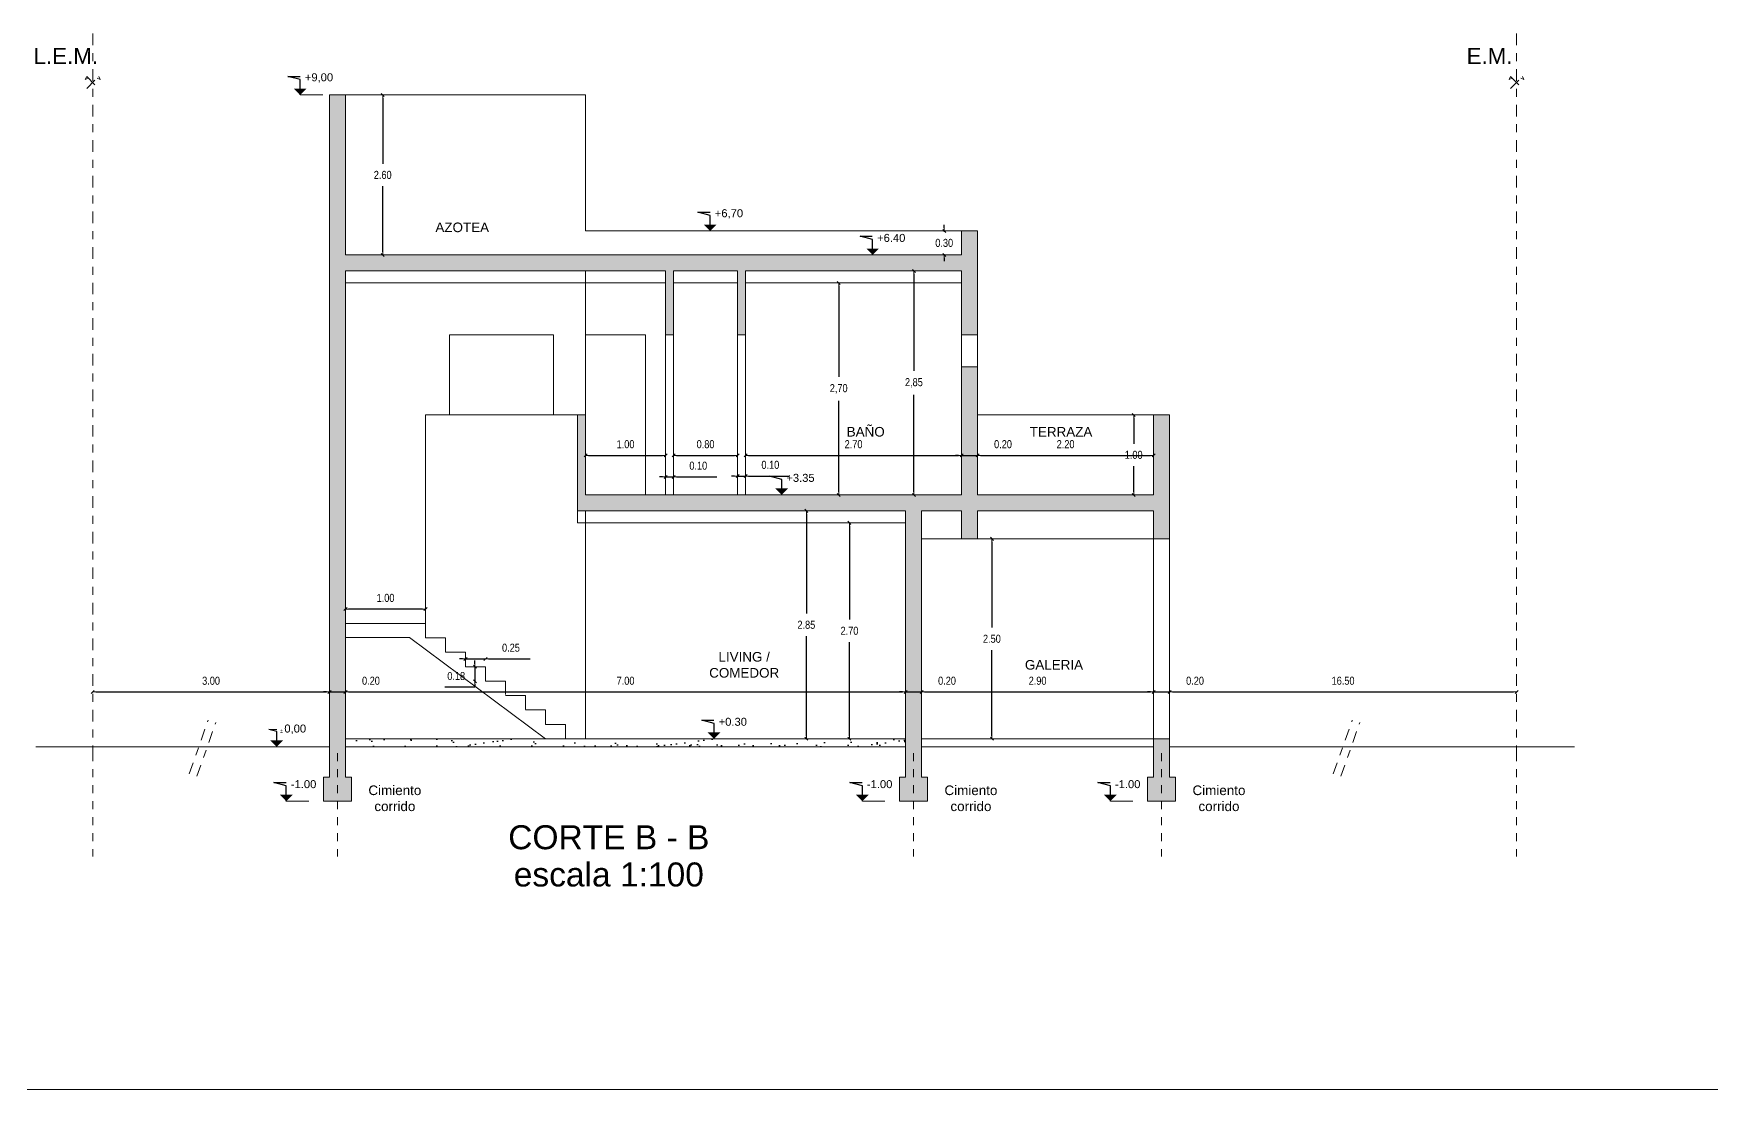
# Model space of a CAD drawing. Header units: millimetres. Extents: x 337 to 1167, y 242 to 575.
# Drawn here: x 598.82 to 619.79, y 275.38 to 288.59 of the extents above; entities that cross this region are included whole.
import ezdxf

# ---------------------------------------------------------------- set-up
doc = ezdxf.new("R2010")
doc.units = ezdxf.units.MM
doc.linetypes.add('bein_line', pattern=[0.08, 0.04, -0.04])
doc.linetypes.add('EJE', pattern=[0.205, 0.145, -0.03, 0, -0.03])
doc.layers.get('0').update_dxf_attribs({"lineweight": 5})
doc.layers.get('Defpoints').update_dxf_attribs({"lineweight": 5})
for name, color, linetype, lineweight in [('01', 1, 'Continuous', 5), ('cotas', 7, 'Continuous', 5), ('MUROS', 4, 'Continuous', 20), ('PRESENTACION ANTEPROYECTO', 7, 'Continuous', 5), ('texto', 2, 'Continuous', 5), ('trama', 9, 'Continuous', 25)]:
    doc.layers.add(name, color=color, linetype=linetype, lineweight=lineweight)
doc.styles.add('GENERATED_STYLE_13', font='')
doc.styles.add('GENERATED_STYLE_14', font='arial.ttf')
doc.styles.get('GENERATED_STYLE_13').set_extended_font_data('Arial Narrow Occidental')
doc.dimstyles.new('Dimstyle_92', dxfattribs={"dimtxt": 0.1, "dimasz": 0.038, "dimexe": 0.18, "dimexo": 0, "dimgap": 0.09, "dimtad": 1, "dimtih": 1, "dimtoh": 1, "dimzin": 0, "dimdsep": 46, "dimtxsty": 'GENERATED_STYLE_13', "dimblk": 'ARROWHEAD_6', "dimblk1": 'ARROWHEAD_6', "dimblk2": 'ARROWHEAD_6', "dimcen": 0.09, "dimse1": 1, "dimse2": 1, "dimclrd": 252, "dimclre": 252, "dimclrt": 252, "dimadec": 0, "dimazin": 0, "dimtfac": 1, "dimtdec": 4, "dimtmove": 0, "dimatfit": 3, "dimfxl": 1, "dimtolj": 1, "dimtzin": 0, "dimarcsym": 0})
doc.dimstyles.new('Dimstyle_97', dxfattribs={"dimtxt": 0.18, "dimasz": 0.152, "dimexe": 0.18, "dimexo": 0.0625, "dimgap": 0.09, "dimtad": 0, "dimtih": 1, "dimtoh": 1, "dimdec": 4, "dimzin": 0, "dimdsep": 46, "dimtxsty": 'Standard', "dimcen": 0.09, "dimadec": 0, "dimazin": 0, "dimtfac": 1, "dimtdec": 4, "dimtmove": 0, "dimatfit": 3, "dimldrblk": 'ARROWHEAD_10', "dimfxl": 1, "dimtolj": 1, "dimtzin": 0, "dimarcsym": 0})
pattern_1 = [(37.5, (5.8487, 0), (-0.008000156, 0.24470662), [0, -0.19304, 0, -0.2159, 0, -0.206375]), (7.5, (5.8487, 0), (0.22476164, 0.35841255), [0, -0.10414, 0, -0.17399, 0, -0.066675]), (327.5, (5.6925, 0), (0.395496185, 0.00071859), [0, -0.0635, 0, -0.2286, 0, -0.29845]), (317.5, (5.6925, 0), (0.38177823, 0.11146466), [0, -0.03175, 0, -0.14986, 0, -0.17145])]

# ---------------------------------------------------------------- blocks, each defined once
blk = doc.blocks.new('ARROWHEAD_6')
at = {"color": 0, "linetype": 'Continuous'}
for p, q in [((0, 0), (-1, 0)), ((-0.5, -0.5), (0.5, 0.5))]:
    blk.add_line(p, q, dxfattribs=at)
blk = doc.blocks.new('*D305')
at = {"layer": 'cotas', "color": 252, "lineweight": -2, "transparency": 16777216}
for p, q in [((610.794, 282.231), (610.794, 281.159)), ((610.794, 279.807), (610.794, 280.879))]:
    blk.add_line(p, q, dxfattribs=at)
at = {"layer": 'Defpoints', "color": 0, "transparency": 16777216}
for p in [(609.915, 282.269), (609.915, 279.769), (610.794, 279.769)]:
    blk.add_point(p, dxfattribs=at)
at = {"layer": 'cotas', "color": 252, "lineweight": -2, "transparency": 16777216, "xscale": 0.03800000000000001, "yscale": 0.03800000000000001, "zscale": 0.03800000000000001}
for p, rotation in [((610.794, 282.269), 90), ((610.794, 279.769), 270)]:
    blk.add_blockref('ARROWHEAD_6', p, dxfattribs=dict(at, rotation=rotation))
at = {"layer": 'cotas', "color": 252, "transparency": 16777216, "insert": (610.794, 281.019), "char_height": 0.1, "attachment_point": 5, "style": 'GENERATED_STYLE_13'}
blk.add_mtext('\\A1;2.50', dxfattribs=at)
blk = doc.blocks.new('*D306')
at = {"layer": 'cotas', "color": 252, "lineweight": -2, "transparency": 16777216}
for p, q in [((609.014, 282.431), (609.014, 281.259)), ((609.014, 279.807), (609.014, 280.979))]:
    blk.add_line(p, q, dxfattribs=at)
at = {"layer": 'Defpoints', "color": 0, "transparency": 16777216}
for p in [(609.715, 282.469), (609.014, 279.769), (609.715, 279.769)]:
    blk.add_point(p, dxfattribs=at)
at = {"layer": 'cotas', "color": 252, "lineweight": -2, "transparency": 16777216, "xscale": 0.03800000000000001, "yscale": 0.03800000000000001, "zscale": 0.03800000000000001}
for p, rotation in [((609.014, 282.469), 90), ((609.014, 279.769), 270)]:
    blk.add_blockref('ARROWHEAD_6', p, dxfattribs=dict(at, rotation=rotation))
at = {"layer": 'cotas', "color": 252, "transparency": 16777216, "insert": (609.014, 281.119), "char_height": 0.1, "attachment_point": 5, "style": 'GENERATED_STYLE_13'}
blk.add_mtext('\\A1;2.70', dxfattribs=at)
blk = doc.blocks.new('*D307')
at = {"layer": 'cotas', "color": 252, "lineweight": -2, "transparency": 16777216}
for p, q in [((608.879, 285.431), (608.879, 284.294)), ((608.879, 282.857), (608.879, 283.995))]:
    blk.add_line(p, q, dxfattribs=at)
at = {"layer": 'Defpoints', "color": 0, "transparency": 16777216}
for p in [(607.716, 285.469), (607.716, 282.819), (608.879, 282.819)]:
    blk.add_point(p, dxfattribs=at)
at = {"layer": 'cotas', "color": 252, "lineweight": -2, "transparency": 16777216, "xscale": 0.03800000000000001, "yscale": 0.03800000000000001, "zscale": 0.03800000000000001}
for p, rotation in [((608.879, 285.469), 90), ((608.879, 282.819), 270)]:
    blk.add_blockref('ARROWHEAD_6', p, dxfattribs=dict(at, rotation=rotation))
at = {"layer": 'cotas', "color": 252, "transparency": 16777216, "insert": (608.879, 284.144), "char_height": 0.1, "attachment_point": 5, "style": 'GENERATED_STYLE_13'}
blk.add_mtext('\\A1;2,70', dxfattribs=at)
blk = doc.blocks.new('ARROWHEAD_10')
at = {"color": 0, "linetype": 'Continuous'}
blk.add_line((0, 0), (-1, 0), dxfattribs=at)
blk.add_solid([(-0.525, 0.525), (0, 0), (-0.525, -0.525)], dxfattribs=at)
blk = doc.blocks.new('*D395')
at = {"layer": 'cotas', "color": 252, "lineweight": -2, "transparency": 16777216}
for p, q in [((608.475, 282.581), (608.475, 281.334)), ((608.475, 279.807), (608.475, 281.054))]:
    blk.add_line(p, q, dxfattribs=at)
at = {"layer": 'Defpoints', "color": 0, "transparency": 16777216}
for p in [(609.715, 282.619), (608.475, 279.769), (609.715, 279.769)]:
    blk.add_point(p, dxfattribs=at)
at = {"layer": 'cotas', "color": 252, "lineweight": -2, "transparency": 16777216, "xscale": 0.03800000000000001, "yscale": 0.03800000000000001, "zscale": 0.03800000000000001}
for p, rotation in [((608.475, 282.619), 90), ((608.475, 279.769), 270)]:
    blk.add_blockref('ARROWHEAD_6', p, dxfattribs=dict(at, rotation=rotation))
at = {"layer": 'cotas', "color": 252, "transparency": 16777216, "insert": (608.475, 281.194), "char_height": 0.1, "attachment_point": 5, "style": 'GENERATED_STYLE_13'}
blk.add_mtext('\\A1;2.85', dxfattribs=at)
blk = doc.blocks.new('*D396')
at = {"layer": 'cotas', "color": 252, "lineweight": -2, "transparency": 16777216}
for p, q in [((609.819, 285.581), (609.819, 284.369)), ((609.819, 282.857), (609.819, 284.07))]:
    blk.add_line(p, q, dxfattribs=at)
at = {"layer": 'Defpoints', "color": 0, "transparency": 16777216}
for p in [(610.415, 285.619), (609.819, 282.819), (610.415, 282.819)]:
    blk.add_point(p, dxfattribs=at)
at = {"layer": 'cotas', "color": 252, "lineweight": -2, "transparency": 16777216, "xscale": 0.03800000000000001, "yscale": 0.03800000000000001, "zscale": 0.03800000000000001}
for p, rotation in [((609.819, 285.619), 90), ((609.819, 282.819), 270)]:
    blk.add_blockref('ARROWHEAD_6', p, dxfattribs=dict(at, rotation=rotation))
at = {"layer": 'cotas', "color": 252, "transparency": 16777216, "insert": (609.819, 284.219), "char_height": 0.1, "attachment_point": 5, "style": 'GENERATED_STYLE_13'}
blk.add_mtext('\\A1;2,85', dxfattribs=at)
blk = doc.blocks.new('*D399')
at = {"layer": 'cotas', "color": 252, "lineweight": -2, "transparency": 16777216}
for p, q in [((604.332, 280.708), (604.332, 280.746)), ((604.332, 280.67), (604.332, 280.489)), ((604.332, 280.413), (603.956, 280.413)), ((604.332, 280.451), (604.332, 280.413))]:
    blk.add_line(p, q, dxfattribs=at)
at = {"layer": 'Defpoints', "color": 0, "transparency": 16777216}
for p in [(604.465, 280.67), (604.332, 280.489), (604.465, 280.489)]:
    blk.add_point(p, dxfattribs=at)
at = {"layer": 'cotas', "color": 252, "lineweight": -2, "transparency": 16777216, "xscale": 0.03800000000000001, "yscale": 0.03800000000000001, "zscale": 0.03800000000000001}
for p, rotation in [((604.332, 280.67), 270), ((604.332, 280.489), 90)]:
    blk.add_blockref('ARROWHEAD_6', p, dxfattribs=dict(at, rotation=rotation))
at = {"layer": 'cotas', "color": 252, "transparency": 16777216, "insert": (604.099, 280.553), "char_height": 0.1, "attachment_point": 5, "style": 'GENERATED_STYLE_13'}
blk.add_mtext('\\A1;0.18', dxfattribs=at)
blk = doc.blocks.new('*D400')
at = {"layer": 'cotas', "color": 252, "lineweight": -2, "transparency": 16777216}
for p, q in [((604.177, 280.767), (604.139, 280.767)), ((604.215, 280.767), (604.465, 280.767)), ((604.503, 280.767), (605.025, 280.767))]:
    blk.add_line(p, q, dxfattribs=at)
at = {"layer": 'Defpoints', "color": 0, "transparency": 16777216}
for p in [(604.215, 280.67), (604.465, 280.767), (604.465, 280.67)]:
    blk.add_point(p, dxfattribs=at)
at = {"layer": 'cotas', "color": 252, "lineweight": -2, "transparency": 16777216, "xscale": 0.03800000000000001, "yscale": 0.03800000000000001, "zscale": 0.03800000000000001}
blk.add_blockref('ARROWHEAD_6', (604.215, 280.767), dxfattribs=at)
at = {"layer": 'cotas', "color": 252, "lineweight": -2, "transparency": 16777216, "xscale": 0.03800000000000001, "yscale": 0.03800000000000001, "zscale": 0.03800000000000001, "rotation": 180}
blk.add_blockref('ARROWHEAD_6', (604.465, 280.767), dxfattribs=at)
at = {"layer": 'cotas', "color": 252, "transparency": 16777216, "insert": (604.783, 280.907), "char_height": 0.1, "attachment_point": 5, "style": 'GENERATED_STYLE_13'}
blk.add_mtext('\\A1;0.25', dxfattribs=at)
blk = doc.blocks.new('*D434')
at = {"layer": 'cotas', "color": 252, "lineweight": -2, "transparency": 16777216}
blk.add_line((603.677, 281.39), (602.753, 281.39), dxfattribs=at)
at = {"layer": 'Defpoints', "color": 0, "transparency": 16777216}
for p in [(602.715, 281.39), (602.715, 281.39), (603.715, 281.39)]:
    blk.add_point(p, dxfattribs=at)
at = {"layer": 'cotas', "color": 252, "lineweight": -2, "transparency": 16777216, "xscale": 0.03800000000000001, "yscale": 0.03800000000000001, "zscale": 0.03800000000000001, "rotation": 180}
blk.add_blockref('ARROWHEAD_6', (602.715, 281.39), dxfattribs=at)
at = {"layer": 'cotas', "color": 252, "lineweight": -2, "transparency": 16777216, "xscale": 0.03800000000000001, "yscale": 0.03800000000000001, "zscale": 0.03800000000000001}
blk.add_blockref('ARROWHEAD_6', (603.715, 281.39), dxfattribs=at)
at = {"layer": 'cotas', "color": 252, "transparency": 16777216, "insert": (603.215, 281.53), "char_height": 0.1, "attachment_point": 5, "style": 'GENERATED_STYLE_13'}
blk.add_mtext('\\A1;1.00', dxfattribs=at)
blk = doc.blocks.new('*D511')
at = {"layer": 'cotas', "color": 252, "lineweight": -2, "transparency": 16777216}
blk.add_line((599.594, 280.354), (602.477, 280.354), dxfattribs=at)
at = {"layer": 'Defpoints', "color": 0, "transparency": 16777216}
for p in [(602.515, 280.354), (599.556, 279.589), (602.515, 279.669)]:
    blk.add_point(p, dxfattribs=at)
at = {"layer": 'cotas', "color": 252, "lineweight": -2, "transparency": 16777216, "xscale": 0.03800000000000001, "yscale": 0.03800000000000001, "zscale": 0.03800000000000001, "rotation": 180}
blk.add_blockref('ARROWHEAD_6', (599.556, 280.354), dxfattribs=at)
at = {"layer": 'cotas', "color": 252, "lineweight": -2, "transparency": 16777216, "xscale": 0.03800000000000001, "yscale": 0.03800000000000001, "zscale": 0.03800000000000001}
blk.add_blockref('ARROWHEAD_6', (602.515, 280.354), dxfattribs=at)
at = {"layer": 'cotas', "color": 252, "transparency": 16777216, "insert": (601.035, 280.494), "char_height": 0.1, "attachment_point": 5, "style": 'GENERATED_STYLE_13'}
blk.add_mtext('\\A1;3.00', dxfattribs=at)
blk = doc.blocks.new('*D512')
at = {"layer": 'cotas', "color": 252, "lineweight": -2, "transparency": 16777216}
blk.add_line((613.053, 280.354), (617.313, 280.354), dxfattribs=at)
at = {"layer": 'Defpoints', "color": 0, "transparency": 16777216}
for p in [(617.351, 280.354), (613.015, 279.669), (617.351, 279.669)]:
    blk.add_point(p, dxfattribs=at)
at = {"layer": 'cotas', "color": 252, "lineweight": -2, "transparency": 16777216, "xscale": 0.03800000000000001, "yscale": 0.03800000000000001, "zscale": 0.03800000000000001, "rotation": 180}
blk.add_blockref('ARROWHEAD_6', (613.015, 280.354), dxfattribs=at)
at = {"layer": 'cotas', "color": 252, "lineweight": -2, "transparency": 16777216, "xscale": 0.03800000000000001, "yscale": 0.03800000000000001, "zscale": 0.03800000000000001}
blk.add_blockref('ARROWHEAD_6', (617.351, 280.354), dxfattribs=at)
at = {"layer": 'cotas', "color": 252, "transparency": 16777216, "insert": (615.183, 280.494), "char_height": 0.1, "attachment_point": 5, "style": 'GENERATED_STYLE_13'}
blk.add_mtext('\\A1;16.50', dxfattribs=at)
blk = doc.blocks.new('*D523')
at = {"layer": 'cotas', "color": 252, "lineweight": -2, "transparency": 16777216}
blk.add_line((602.753, 280.354), (609.677, 280.354), dxfattribs=at)
at = {"layer": 'Defpoints', "color": 0, "transparency": 16777216}
for p in [(609.715, 280.354), (602.715, 279.769), (609.715, 279.769)]:
    blk.add_point(p, dxfattribs=at)
at = {"layer": 'cotas', "color": 252, "lineweight": -2, "transparency": 16777216, "xscale": 0.03800000000000001, "yscale": 0.03800000000000001, "zscale": 0.03800000000000001, "rotation": 180}
blk.add_blockref('ARROWHEAD_6', (602.715, 280.354), dxfattribs=at)
at = {"layer": 'cotas', "color": 252, "lineweight": -2, "transparency": 16777216, "xscale": 0.03800000000000001, "yscale": 0.03800000000000001, "zscale": 0.03800000000000001}
blk.add_blockref('ARROWHEAD_6', (609.715, 280.354), dxfattribs=at)
at = {"layer": 'cotas', "color": 252, "transparency": 16777216, "insert": (606.215, 280.494), "char_height": 0.1, "attachment_point": 5, "style": 'GENERATED_STYLE_13'}
blk.add_mtext('\\A1;7.00', dxfattribs=at)
blk = doc.blocks.new('*D524')
at = {"layer": 'cotas', "color": 252, "lineweight": -2, "transparency": 16777216}
for p, q in [((609.677, 280.354), (609.639, 280.354)), ((609.715, 280.354), (609.915, 280.354)), ((609.953, 280.354), (610.475, 280.354))]:
    blk.add_line(p, q, dxfattribs=at)
at = {"layer": 'Defpoints', "color": 0, "transparency": 16777216}
for p in [(609.915, 280.354), (609.715, 279.769), (609.915, 279.769)]:
    blk.add_point(p, dxfattribs=at)
at = {"layer": 'cotas', "color": 252, "lineweight": -2, "transparency": 16777216, "xscale": 0.03800000000000001, "yscale": 0.03800000000000001, "zscale": 0.03800000000000001}
blk.add_blockref('ARROWHEAD_6', (609.715, 280.354), dxfattribs=at)
at = {"layer": 'cotas', "color": 252, "lineweight": -2, "transparency": 16777216, "xscale": 0.03800000000000001, "yscale": 0.03800000000000001, "zscale": 0.03800000000000001, "rotation": 180}
blk.add_blockref('ARROWHEAD_6', (609.915, 280.354), dxfattribs=at)
at = {"layer": 'cotas', "color": 252, "transparency": 16777216, "insert": (610.233, 280.494), "char_height": 0.1, "attachment_point": 5, "style": 'GENERATED_STYLE_13'}
blk.add_mtext('\\A1;0.20', dxfattribs=at)
blk = doc.blocks.new('*D525')
at = {"layer": 'cotas', "color": 252, "lineweight": -2, "transparency": 16777216}
blk.add_line((609.953, 280.354), (612.777, 280.354), dxfattribs=at)
at = {"layer": 'Defpoints', "color": 0, "transparency": 16777216}
for p in [(612.815, 280.354), (609.915, 279.769), (612.815, 279.769)]:
    blk.add_point(p, dxfattribs=at)
at = {"layer": 'cotas', "color": 252, "lineweight": -2, "transparency": 16777216, "xscale": 0.03800000000000001, "yscale": 0.03800000000000001, "zscale": 0.03800000000000001, "rotation": 180}
blk.add_blockref('ARROWHEAD_6', (609.915, 280.354), dxfattribs=at)
at = {"layer": 'cotas', "color": 252, "lineweight": -2, "transparency": 16777216, "xscale": 0.03800000000000001, "yscale": 0.03800000000000001, "zscale": 0.03800000000000001}
blk.add_blockref('ARROWHEAD_6', (612.815, 280.354), dxfattribs=at)
at = {"layer": 'cotas', "color": 252, "transparency": 16777216, "insert": (611.365, 280.494), "char_height": 0.1, "attachment_point": 5, "style": 'GENERATED_STYLE_13'}
blk.add_mtext('\\A1;2.90', dxfattribs=at)
blk = doc.blocks.new('*D528')
at = {"layer": 'cotas', "color": 252, "lineweight": -2, "transparency": 16777216}
for p, q in [((602.477, 280.354), (602.439, 280.354)), ((602.515, 280.354), (602.715, 280.354)), ((602.753, 280.354), (603.275, 280.354))]:
    blk.add_line(p, q, dxfattribs=at)
at = {"layer": 'Defpoints', "color": 0, "transparency": 16777216}
for p in [(602.715, 280.354), (602.515, 279.669), (602.715, 279.669)]:
    blk.add_point(p, dxfattribs=at)
at = {"layer": 'cotas', "color": 252, "lineweight": -2, "transparency": 16777216, "xscale": 0.03800000000000001, "yscale": 0.03800000000000001, "zscale": 0.03800000000000001}
blk.add_blockref('ARROWHEAD_6', (602.515, 280.354), dxfattribs=at)
at = {"layer": 'cotas', "color": 252, "lineweight": -2, "transparency": 16777216, "xscale": 0.03800000000000001, "yscale": 0.03800000000000001, "zscale": 0.03800000000000001, "rotation": 180}
blk.add_blockref('ARROWHEAD_6', (602.715, 280.354), dxfattribs=at)
at = {"layer": 'cotas', "color": 252, "transparency": 16777216, "insert": (603.033, 280.494), "char_height": 0.1, "attachment_point": 5, "style": 'GENERATED_STYLE_13'}
blk.add_mtext('\\A1;0.20', dxfattribs=at)
blk = doc.blocks.new('*D529')
at = {"layer": 'cotas', "color": 252, "lineweight": -2, "transparency": 16777216}
for p, q in [((612.777, 280.354), (612.739, 280.354)), ((612.815, 280.354), (613.015, 280.354)), ((613.053, 280.354), (613.575, 280.354))]:
    blk.add_line(p, q, dxfattribs=at)
at = {"layer": 'Defpoints', "color": 0, "transparency": 16777216}
for p in [(613.015, 280.354), (612.815, 279.769), (613.015, 279.769)]:
    blk.add_point(p, dxfattribs=at)
at = {"layer": 'cotas', "color": 252, "lineweight": -2, "transparency": 16777216, "xscale": 0.03800000000000001, "yscale": 0.03800000000000001, "zscale": 0.03800000000000001}
blk.add_blockref('ARROWHEAD_6', (612.815, 280.354), dxfattribs=at)
at = {"layer": 'cotas', "color": 252, "lineweight": -2, "transparency": 16777216, "xscale": 0.03800000000000001, "yscale": 0.03800000000000001, "zscale": 0.03800000000000001, "rotation": 180}
blk.add_blockref('ARROWHEAD_6', (613.015, 280.354), dxfattribs=at)
at = {"layer": 'cotas', "color": 252, "transparency": 16777216, "insert": (613.333, 280.494), "char_height": 0.1, "attachment_point": 5, "style": 'GENERATED_STYLE_13'}
blk.add_mtext('\\A1;0.20', dxfattribs=at)
blk = doc.blocks.new('*D530')
at = {"layer": 'cotas', "color": 252, "lineweight": -2, "transparency": 16777216}
blk.add_line((605.753, 283.312), (606.677, 283.312), dxfattribs=at)
at = {"layer": 'Defpoints', "color": 0, "transparency": 16777216}
for p in [(606.715, 283.312), (605.715, 282.819), (606.715, 282.819)]:
    blk.add_point(p, dxfattribs=at)
at = {"layer": 'cotas', "color": 252, "lineweight": -2, "transparency": 16777216, "xscale": 0.03800000000000001, "yscale": 0.03800000000000001, "zscale": 0.03800000000000001, "rotation": 180}
blk.add_blockref('ARROWHEAD_6', (605.715, 283.312), dxfattribs=at)
at = {"layer": 'cotas', "color": 252, "lineweight": -2, "transparency": 16777216, "xscale": 0.03800000000000001, "yscale": 0.03800000000000001, "zscale": 0.03800000000000001}
blk.add_blockref('ARROWHEAD_6', (606.715, 283.312), dxfattribs=at)
at = {"layer": 'cotas', "color": 252, "transparency": 16777216, "insert": (606.215, 283.452), "char_height": 0.1, "attachment_point": 5, "style": 'GENERATED_STYLE_13'}
blk.add_mtext('\\A1;1.00', dxfattribs=at)
blk = doc.blocks.new('*D531')
at = {"layer": 'cotas', "color": 252, "lineweight": -2, "transparency": 16777216}
for p, q in [((606.677, 283.043), (606.639, 283.043)), ((606.715, 283.043), (606.815, 283.043)), ((606.853, 283.043), (607.356, 283.043))]:
    blk.add_line(p, q, dxfattribs=at)
at = {"layer": 'Defpoints', "color": 0, "transparency": 16777216}
for p in [(606.815, 283.043), (606.715, 282.819), (606.815, 282.819)]:
    blk.add_point(p, dxfattribs=at)
at = {"layer": 'cotas', "color": 252, "lineweight": -2, "transparency": 16777216, "xscale": 0.03800000000000001, "yscale": 0.03800000000000001, "zscale": 0.03800000000000001}
blk.add_blockref('ARROWHEAD_6', (606.715, 283.043), dxfattribs=at)
at = {"layer": 'cotas', "color": 252, "lineweight": -2, "transparency": 16777216, "xscale": 0.03800000000000001, "yscale": 0.03800000000000001, "zscale": 0.03800000000000001, "rotation": 180}
blk.add_blockref('ARROWHEAD_6', (606.815, 283.043), dxfattribs=at)
at = {"layer": 'cotas', "color": 252, "transparency": 16777216, "insert": (607.124, 283.183), "char_height": 0.1, "attachment_point": 5, "style": 'GENERATED_STYLE_13'}
blk.add_mtext('\\A1;0.10', dxfattribs=at)
blk = doc.blocks.new('*D532')
at = {"layer": 'cotas', "color": 252, "lineweight": -2, "transparency": 16777216}
blk.add_line((606.853, 283.312), (607.578, 283.312), dxfattribs=at)
at = {"layer": 'Defpoints', "color": 0, "transparency": 16777216}
for p in [(607.616, 283.312), (606.815, 282.819), (607.616, 282.819)]:
    blk.add_point(p, dxfattribs=at)
at = {"layer": 'cotas', "color": 252, "lineweight": -2, "transparency": 16777216, "xscale": 0.03800000000000001, "yscale": 0.03800000000000001, "zscale": 0.03800000000000001, "rotation": 180}
blk.add_blockref('ARROWHEAD_6', (606.815, 283.312), dxfattribs=at)
at = {"layer": 'cotas', "color": 252, "lineweight": -2, "transparency": 16777216, "xscale": 0.03800000000000001, "yscale": 0.03800000000000001, "zscale": 0.03800000000000001}
blk.add_blockref('ARROWHEAD_6', (607.616, 283.312), dxfattribs=at)
at = {"layer": 'cotas', "color": 252, "transparency": 16777216, "insert": (607.215, 283.452), "char_height": 0.1, "attachment_point": 5, "style": 'GENERATED_STYLE_13'}
blk.add_mtext('\\A1;0.80', dxfattribs=at)
blk = doc.blocks.new('*D533')
at = {"layer": 'cotas', "color": 252, "lineweight": -2, "transparency": 16777216}
for p, q in [((607.578, 283.054), (607.54, 283.054)), ((607.616, 283.054), (607.716, 283.054)), ((607.754, 283.054), (608.258, 283.054))]:
    blk.add_line(p, q, dxfattribs=at)
at = {"layer": 'Defpoints', "color": 0, "transparency": 16777216}
for p in [(607.716, 283.054), (607.616, 282.819), (607.716, 282.819)]:
    blk.add_point(p, dxfattribs=at)
at = {"layer": 'cotas', "color": 252, "lineweight": -2, "transparency": 16777216, "xscale": 0.03800000000000001, "yscale": 0.03800000000000001, "zscale": 0.03800000000000001}
blk.add_blockref('ARROWHEAD_6', (607.616, 283.054), dxfattribs=at)
at = {"layer": 'cotas', "color": 252, "lineweight": -2, "transparency": 16777216, "xscale": 0.03800000000000001, "yscale": 0.03800000000000001, "zscale": 0.03800000000000001, "rotation": 180}
blk.add_blockref('ARROWHEAD_6', (607.716, 283.054), dxfattribs=at)
at = {"layer": 'cotas', "color": 252, "transparency": 16777216, "insert": (608.025, 283.194), "char_height": 0.1, "attachment_point": 5, "style": 'GENERATED_STYLE_13'}
blk.add_mtext('\\A1;0.10', dxfattribs=at)
blk = doc.blocks.new('*D534')
at = {"layer": 'cotas', "color": 252, "lineweight": -2, "transparency": 16777216}
blk.add_line((607.754, 283.312), (610.377, 283.312), dxfattribs=at)
at = {"layer": 'Defpoints', "color": 0, "transparency": 16777216}
for p in [(610.415, 283.312), (607.716, 282.819), (610.415, 282.819)]:
    blk.add_point(p, dxfattribs=at)
at = {"layer": 'cotas', "color": 252, "lineweight": -2, "transparency": 16777216, "xscale": 0.03800000000000001, "yscale": 0.03800000000000001, "zscale": 0.03800000000000001, "rotation": 180}
blk.add_blockref('ARROWHEAD_6', (607.716, 283.312), dxfattribs=at)
at = {"layer": 'cotas', "color": 252, "lineweight": -2, "transparency": 16777216, "xscale": 0.03800000000000001, "yscale": 0.03800000000000001, "zscale": 0.03800000000000001}
blk.add_blockref('ARROWHEAD_6', (610.415, 283.312), dxfattribs=at)
at = {"layer": 'cotas', "color": 252, "transparency": 16777216, "insert": (609.065, 283.452), "char_height": 0.1, "attachment_point": 5, "style": 'GENERATED_STYLE_13'}
blk.add_mtext('\\A1;2.70', dxfattribs=at)
blk = doc.blocks.new('*D535')
at = {"layer": 'cotas', "color": 252, "lineweight": -2, "transparency": 16777216}
for p, q in [((610.377, 283.312), (610.339, 283.312)), ((610.415, 283.312), (610.615, 283.312)), ((610.653, 283.312), (611.175, 283.312))]:
    blk.add_line(p, q, dxfattribs=at)
at = {"layer": 'Defpoints', "color": 0, "transparency": 16777216}
for p in [(610.615, 283.312), (610.415, 282.819), (610.615, 282.819)]:
    blk.add_point(p, dxfattribs=at)
at = {"layer": 'cotas', "color": 252, "lineweight": -2, "transparency": 16777216, "xscale": 0.03800000000000001, "yscale": 0.03800000000000001, "zscale": 0.03800000000000001}
blk.add_blockref('ARROWHEAD_6', (610.415, 283.312), dxfattribs=at)
at = {"layer": 'cotas', "color": 252, "lineweight": -2, "transparency": 16777216, "xscale": 0.03800000000000001, "yscale": 0.03800000000000001, "zscale": 0.03800000000000001, "rotation": 180}
blk.add_blockref('ARROWHEAD_6', (610.615, 283.312), dxfattribs=at)
at = {"layer": 'cotas', "color": 252, "transparency": 16777216, "insert": (610.933, 283.452), "char_height": 0.1, "attachment_point": 5, "style": 'GENERATED_STYLE_13'}
blk.add_mtext('\\A1;0.20', dxfattribs=at)
blk = doc.blocks.new('*D536')
at = {"layer": 'cotas', "color": 252, "lineweight": -2, "transparency": 16777216}
blk.add_line((610.653, 283.312), (612.777, 283.312), dxfattribs=at)
at = {"layer": 'Defpoints', "color": 0, "transparency": 16777216}
for p in [(612.815, 283.312), (610.615, 282.819), (612.815, 282.819)]:
    blk.add_point(p, dxfattribs=at)
at = {"layer": 'cotas', "color": 252, "lineweight": -2, "transparency": 16777216, "xscale": 0.03800000000000001, "yscale": 0.03800000000000001, "zscale": 0.03800000000000001, "rotation": 180}
blk.add_blockref('ARROWHEAD_6', (610.615, 283.312), dxfattribs=at)
at = {"layer": 'cotas', "color": 252, "lineweight": -2, "transparency": 16777216, "xscale": 0.03800000000000001, "yscale": 0.03800000000000001, "zscale": 0.03800000000000001}
blk.add_blockref('ARROWHEAD_6', (612.815, 283.312), dxfattribs=at)
at = {"layer": 'cotas', "color": 252, "transparency": 16777216, "insert": (611.715, 283.452), "char_height": 0.1, "attachment_point": 5, "style": 'GENERATED_STYLE_13'}
blk.add_mtext('\\A1;2.20', dxfattribs=at)
blk = doc.blocks.new('*D537')
at = {"layer": 'cotas', "color": 252, "lineweight": -2, "transparency": 16777216}
for p, q in [((612.566, 283.781), (612.566, 283.459)), ((612.566, 282.857), (612.566, 283.179))]:
    blk.add_line(p, q, dxfattribs=at)
at = {"layer": 'Defpoints', "color": 0, "transparency": 16777216}
for p in [(612.815, 283.819), (612.566, 282.819), (612.815, 282.819)]:
    blk.add_point(p, dxfattribs=at)
at = {"layer": 'cotas', "color": 252, "lineweight": -2, "transparency": 16777216, "xscale": 0.03800000000000001, "yscale": 0.03800000000000001, "zscale": 0.03800000000000001}
for p, rotation in [((612.566, 283.819), 90), ((612.566, 282.819), 270)]:
    blk.add_blockref('ARROWHEAD_6', p, dxfattribs=dict(at, rotation=rotation))
at = {"layer": 'cotas', "color": 252, "transparency": 16777216, "insert": (612.566, 283.319), "char_height": 0.1, "attachment_point": 5, "style": 'GENERATED_STYLE_13'}
blk.add_mtext('\\A1;1.00', dxfattribs=at)
blk = doc.blocks.new('*D538')
at = {"layer": 'cotas', "color": 252, "lineweight": -2, "transparency": 16777216}
for p, q in [((610.198, 286.157), (610.198, 286.195)), ((610.198, 286.119), (610.198, 286.109)), ((610.198, 285.819), (610.198, 285.829)), ((610.198, 285.781), (610.198, 285.743))]:
    blk.add_line(p, q, dxfattribs=at)
at = {"layer": 'Defpoints', "color": 0, "transparency": 16777216}
for p in [(610.198, 286.119), (610.415, 286.119), (610.415, 285.819)]:
    blk.add_point(p, dxfattribs=at)
at = {"layer": 'cotas', "color": 252, "lineweight": -2, "transparency": 16777216, "xscale": 0.03800000000000001, "yscale": 0.03800000000000001, "zscale": 0.03800000000000001}
for p, rotation in [((610.198, 286.119), 270), ((610.198, 285.819), 90)]:
    blk.add_blockref('ARROWHEAD_6', p, dxfattribs=dict(at, rotation=rotation))
at = {"layer": 'cotas', "color": 252, "transparency": 16777216, "insert": (610.198, 285.969), "char_height": 0.1, "attachment_point": 5, "style": 'GENERATED_STYLE_13'}
blk.add_mtext('\\A1;0.30', dxfattribs=at)
blk = doc.blocks.new('*D539')
at = {"layer": 'cotas', "color": 252, "lineweight": -2, "transparency": 16777216}
for p, q in [((603.18, 287.781), (603.18, 286.959)), ((603.18, 285.857), (603.18, 286.679))]:
    blk.add_line(p, q, dxfattribs=at)
at = {"layer": 'Defpoints', "color": 0, "transparency": 16777216}
for p in [(602.715, 287.819), (602.715, 285.819), (603.18, 285.819)]:
    blk.add_point(p, dxfattribs=at)
at = {"layer": 'cotas', "color": 252, "lineweight": -2, "transparency": 16777216, "xscale": 0.03800000000000001, "yscale": 0.03800000000000001, "zscale": 0.03800000000000001}
for p, rotation in [((603.18, 287.819), 90), ((603.18, 285.819), 270)]:
    blk.add_blockref('ARROWHEAD_6', p, dxfattribs=dict(at, rotation=rotation))
at = {"layer": 'cotas', "color": 252, "transparency": 16777216, "insert": (603.18, 286.819), "char_height": 0.1, "attachment_point": 5, "style": 'GENERATED_STYLE_13'}
blk.add_mtext('\\A1;2.60', dxfattribs=at)

msp = doc.modelspace()

# ---------------------------------------------------------------- hatches: boundary and pattern name
at = {"layer": 'trama'}
h = msp.add_hatch(dxfattribs=at)
h.set_pattern_fill('AR-SAND', color=3, scale=0.005, style=0)
h.set_pattern_definition(pattern_1)
h.paths.add_polyline_path([(602.715, 285.819), (602.715, 287.819), (602.515, 287.819), (602.515, 279.669), (602.515, 279.289), (602.44, 279.289), (602.44, 278.989), (602.79, 278.989), (602.79, 279.289), (602.715, 279.289), (602.715, 279.669), (602.715, 282.619), (602.715, 285.619), (606.715, 285.619), (606.715, 284.819), (606.815, 284.819), (606.815, 285.619), (607.616, 285.619), (607.616, 284.819), (607.716, 284.819), (607.716, 285.619), (610.415, 285.619), (610.415, 284.819), (610.615, 284.819), (610.615, 286.119), (610.415, 286.119), (610.415, 285.819)])
h.paths.add_polyline_path([(609.715, 282.619), (609.715, 279.669), (609.715, 279.289), (609.64, 279.289), (609.64, 278.989), (609.99, 278.989), (609.99, 279.289), (609.915, 279.289), (609.915, 279.669), (609.915, 282.619), (610.415, 282.619), (610.415, 282.269), (610.615, 282.269), (610.615, 282.619), (612.815, 282.619), (612.815, 282.269), (613.015, 282.269), (613.015, 282.619), (613.015, 283.819), (612.815, 283.819), (612.815, 282.819), (610.615, 282.819), (610.615, 284.419), (610.415, 284.419), (610.415, 282.819), (605.715, 282.819), (605.715, 283.819), (605.615, 283.819), (605.615, 282.619)])
h.paths.add_polyline_path([(613.09, 278.989), (613.09, 279.289), (613.015, 279.289), (613.015, 279.669), (613.015, 279.769), (612.815, 279.769), (612.815, 279.669), (612.815, 279.289), (612.74, 279.289), (612.74, 278.989)])
h = msp.add_hatch(dxfattribs=at)
h.set_pattern_fill('AR-SAND', color=3, scale=0.005, style=0)
h.set_pattern_definition(pattern_1)
h.paths.add_polyline_path([(609.715, 279.769), (602.715, 279.769), (602.715, 279.669), (609.715, 279.669)])

# ---------------------------------------------------------------- linework, layer by layer
at = {"layer": '01', "linetype": 'Continuous'}
for p, q in [((602.715, 287.819), (605.715, 287.819)), ((605.715, 286.119), (605.715, 287.819)), ((605.715, 286.119), (610.415, 286.119)), ((605.715, 283.819), (605.715, 285.619)), ((604.015, 283.819), (604.015, 284.819)), ((605.315, 284.819), (604.015, 284.819)), ((605.315, 283.819), (605.315, 284.819)), ((605.715, 284.819), (606.465, 284.819)), ((606.465, 282.819), (606.465, 284.819)), ((606.715, 282.819), (606.715, 284.819)), ((606.815, 282.819), (606.815, 284.819)), ((607.616, 282.819), (607.616, 284.819)), ((607.716, 282.819), (607.716, 284.819)), ((610.415, 284.819), (610.415, 284.419)), ((610.615, 284.819), (610.615, 284.419)), ((605.615, 283.819), (603.715, 283.819)), ((603.715, 281.21), (603.715, 283.819)), ((605.315, 283.819), (604.015, 283.819)), ((610.615, 283.819), (612.815, 283.819)), ((605.715, 279.769), (605.715, 282.619)), ((612.815, 282.269), (612.815, 279.769)), ((613.015, 282.269), (613.015, 279.769)), ((602.715, 281.39), (603.715, 281.39)), ((602.715, 281.21), (603.715, 281.21)), ((602.715, 281.034), (603.514, 281.034)), ((605.215, 279.769), (603.514, 281.034)), ((603.715, 281.21), (603.715, 281.03)), ((603.715, 281.03), (603.965, 281.03)), ((603.965, 281.03), (603.965, 280.85)), ((603.965, 280.85), (604.215, 280.85)), ((604.215, 280.85), (604.215, 280.67)), ((604.215, 280.67), (604.465, 280.67)), ((604.465, 280.67), (604.465, 280.489)), ((604.465, 280.489), (604.715, 280.489)), ((604.715, 280.489), (604.715, 280.323)), ((604.715, 280.309), (604.965, 280.309)), ((604.965, 280.309), (604.965, 280.136)), ((604.965, 280.129), (605.215, 280.129)), ((605.215, 280.129), (605.215, 279.949)), ((605.215, 279.949), (605.465, 279.949)), ((605.465, 279.949), (605.465, 279.769))]:
    msp.add_line(p, q, dxfattribs=at)
at = {"layer": 'MUROS'}
for p, q in [((602.515, 279.669), (602.515, 287.819)), ((602.515, 287.819), (602.715, 287.819)), ((602.715, 285.819), (602.715, 287.819)), ((610.415, 285.819), (610.415, 286.119)), ((610.415, 286.119), (610.615, 286.119)), ((610.615, 284.819), (610.615, 286.119)), ((602.715, 285.819), (610.415, 285.819)), ((602.715, 282.619), (602.715, 285.619)), ((602.715, 285.619), (606.715, 285.619)), ((602.715, 285.469), (606.715, 285.469)), ((606.715, 284.819), (606.715, 285.619)), ((606.815, 285.619), (607.616, 285.619)), ((606.815, 284.819), (606.815, 285.619)), ((606.815, 285.469), (607.616, 285.469)), ((607.616, 284.819), (607.616, 285.619)), ((607.716, 285.619), (610.415, 285.619)), ((607.716, 284.819), (607.716, 285.619)), ((607.716, 285.469), (610.415, 285.469)), ((610.415, 284.819), (610.415, 285.619)), ((606.715, 284.819), (606.815, 284.819)), ((607.616, 284.819), (607.716, 284.819)), ((610.415, 284.819), (610.615, 284.819)), ((610.415, 282.819), (610.415, 284.419)), ((610.415, 284.419), (610.615, 284.419)), ((610.615, 282.819), (610.615, 284.419)), ((605.615, 282.619), (605.615, 283.819)), ((605.615, 283.819), (605.715, 283.819)), ((605.715, 282.819), (605.715, 283.819)), ((612.815, 282.819), (612.815, 283.819)), ((612.815, 283.819), (613.015, 283.819)), ((613.015, 282.619), (613.015, 283.819)), ((605.715, 282.819), (610.415, 282.819)), ((610.615, 282.819), (612.815, 282.819)), ((602.715, 279.669), (602.715, 282.619)), ((605.615, 282.619), (609.715, 282.619)), ((605.615, 282.469), (605.615, 282.619)), ((609.715, 279.669), (609.715, 282.619)), ((609.915, 282.619), (610.415, 282.619)), ((609.915, 279.669), (609.915, 282.619)), ((610.415, 282.619), (610.415, 282.269)), ((610.615, 282.619), (612.815, 282.619)), ((610.615, 282.619), (610.615, 282.269)), ((612.815, 282.619), (612.815, 282.269)), ((613.015, 282.619), (613.015, 282.269)), ((605.615, 282.469), (609.715, 282.469)), ((609.915, 282.269), (610.415, 282.269)), ((610.415, 282.269), (610.615, 282.269)), ((610.615, 282.269), (612.815, 282.269)), ((612.815, 282.269), (613.015, 282.269)), ((602.715, 279.769), (609.715, 279.769)), ((609.915, 279.769), (613.015, 279.769)), ((612.815, 279.669), (612.815, 279.769)), ((613.015, 279.669), (613.015, 279.769)), ((598.846, 279.669), (602.515, 279.669)), ((602.715, 279.669), (609.715, 279.669)), ((609.915, 279.669), (612.815, 279.669)), ((613.015, 279.669), (618.076, 279.669))]:
    msp.add_line(p, q, dxfattribs=at)
at = {"layer": 'MUROS', "linetype": 'Continuous'}
for p, q in [((602.515, 279.669), (602.515, 279.289)), ((602.715, 279.289), (602.715, 279.669)), ((609.715, 279.669), (609.715, 279.289)), ((609.915, 279.289), (609.915, 279.669)), ((612.815, 279.669), (612.815, 279.289)), ((613.015, 279.289), (613.015, 279.669)), ((602.515, 279.289), (602.44, 279.289)), ((602.44, 279.289), (602.44, 278.989)), ((602.79, 279.289), (602.715, 279.289)), ((602.79, 278.989), (602.79, 279.289)), ((609.715, 279.289), (609.64, 279.289)), ((609.64, 279.289), (609.64, 278.989)), ((609.99, 279.289), (609.915, 279.289)), ((609.99, 278.989), (609.99, 279.289)), ((612.815, 279.289), (612.74, 279.289)), ((612.74, 279.289), (612.74, 278.989)), ((613.09, 279.289), (613.015, 279.289)), ((613.09, 278.989), (613.09, 279.289)), ((602.44, 278.989), (602.79, 278.989)), ((609.64, 278.989), (609.99, 278.989)), ((612.74, 278.989), (613.09, 278.989))]:
    msp.add_line(p, q, dxfattribs=at)
at = {"layer": 'PRESENTACION ANTEPROYECTO', "color": 252, "linetype": 'EJE'}
for p, q in [((599.556, 288.587), (599.556, 279.589)), ((617.351, 288.587), (617.351, 279.589)), ((599.481, 288.05), (599.463, 288.014)), ((599.463, 288.014), (599.501, 288.03)), ((599.481, 287.9), (599.631, 288.05)), ((599.481, 288.05), (599.631, 287.9)), ((599.61, 288.03), (599.647, 288.012)), ((599.647, 288.012), (599.631, 288.05)), ((617.276, 288.05), (617.258, 288.014)), ((617.258, 288.014), (617.296, 288.03)), ((617.276, 287.9), (617.426, 288.05)), ((617.276, 288.05), (617.426, 287.9)), ((617.405, 288.03), (617.442, 288.012)), ((617.442, 288.012), (617.426, 288.05)), ((600.761, 279.332), (600.999, 280.003)), ((600.857, 279.303), (601.095, 279.974)), ((615.06, 279.332), (615.298, 280.003)), ((615.156, 279.303), (615.393, 279.974))]:
    msp.add_line(p, q, dxfattribs=at)
at = {"layer": 'PRESENTACION ANTEPROYECTO', "color": 252, "linetype": 'Continuous'}
for p, q in [((602.431, 287.819), (602.15, 287.819)), ((607.555, 286.119), (607.274, 286.119)), ((601.757, 279.885), (601.856, 279.885)), ((602.256, 278.989), (601.975, 278.989)), ((609.456, 278.989), (609.175, 278.989)), ((612.556, 278.989), (612.275, 278.989))]:
    msp.add_line(p, q, dxfattribs=at)
at = {"layer": 'PRESENTACION ANTEPROYECTO', "color": 252, "linetype": 'bein_line'}
for p, q in [((599.556, 279.589), (599.556, 278.297)), ((602.615, 279.589), (602.615, 278.297)), ((609.815, 279.589), (609.815, 278.297)), ((612.915, 279.589), (612.915, 278.297)), ((617.351, 279.589), (617.351, 278.297))]:
    msp.add_line(p, q, dxfattribs=at)
at = {"layer": 'PRESENTACION ANTEPROYECTO', "color": 2}
msp.add_line((611.342, 275.384), (536.38, 275.384), dxfattribs=at)
at = {"layer": 'PRESENTACION ANTEPROYECTO', "color": 2, "linetype": 'Continuous'}
msp.add_line((593.342, 275.384), (627.257, 275.384), dxfattribs=at)

# ---------------------------------------------------------------- texts
at = {"layer": 'PRESENTACION ANTEPROYECTO', "color": 7, "attachment_point": 5, "style": 'GENERATED_STYLE_14'}
for s, insert, char_height, width in [('\\A1;{\\C252;L.E.M.}', (599.219, 288.307), 0.2, 0.64408), ('\\A1;{\\fArial|b0|i0|c0|p34;\\C252;E.M.}', (617.014, 288.307), 0.2, 0.64408), ('\\A1;{\\C252;AZOTEA}', (604.174, 286.163), 0.12, 1.3491), ('\\A1;{\\C252;BAÑO}', (609.217, 283.607), 0.12, 1.3491), ('\\A1;{\\C252;TERRAZA}', (611.658, 283.607), 0.12, 1.3491), ('\\A1;{\\C252;LIVING / COMEDOR}', (607.698, 280.693), 0.12, 1.3491), ('\\A1;{\\C252;GALERIA}', (611.57, 280.693), 0.12, 1.3491), ('\\A1;{\\C252;Cimiento\\Pcorrido}', (603.332, 279.024), 0.12, 1.3491), ('\\A1;{\\C252;Cimiento\\Pcorrido}', (610.532, 279.024), 0.12, 1.3491), ('\\A1;{\\C252;Cimiento\\Pcorrido}', (613.632, 279.024), 0.12, 1.3491)]:
    msp.add_mtext(s, dxfattribs=dict(at, insert=insert, char_height=char_height, width=width))
at = {"layer": 'PRESENTACION ANTEPROYECTO', "color": 252, "char_height": 0.1, "attachment_point": 4, "style": 'GENERATED_STYLE_14'}
for s, insert in [('+9,00', (602.207, 288.031)), ('+6,70', (607.331, 286.331)), ('+6.40', (609.359, 286.031)), ('+3.35', (608.225, 283.031)), ('+0.30', (607.379, 279.981)), ('-1.00', (602.032, 279.201)), ('-1.00', (609.232, 279.201)), ('-1.00', (612.332, 279.201))]:
    msp.add_mtext(s, dxfattribs=dict(at, insert=insert))
at = {"layer": 'PRESENTACION ANTEPROYECTO', "color": 7, "insert": (602.223, 279.947), "char_height": 0.04688, "attachment_point": 3}
msp.add_mtext('{\\fArial|b0|i0|c0|p32;± \\H2.133x;0,00}', dxfattribs=at)
at = {"layer": 'texto', "insert": (606.006, 278.303), "char_height": 0.3, "width": 3.2047, "attachment_point": 5, "line_spacing_factor": 0.9308, "style": 'GENERATED_STYLE_14'}
msp.add_mtext('CORTE B - B\\Pescala 1:100', dxfattribs=at)

# ---------------------------------------------------------------- dimensions: what is measured, and where the dimension line sits
at = {"layer": 'cotas'}
for base, p1, p2, text, picture, middle in [((603.18, 285.819), (602.715, 287.819), (602.715, 285.819), '2.60', '*D539', (603.18, 286.819)), ((609.819, 282.819), (610.415, 285.619), (610.415, 282.819), '2,85', '*D396', (609.819, 284.219)), ((608.879, 282.819), (607.716, 285.469), (607.716, 282.819), '2,70', '*D307', (608.879, 284.144))]:
    dim = msp.add_linear_dim(base=base, p1=p1, p2=p2, angle=90, text=text, dimstyle='Dimstyle_92', dxfattribs=at)
    dim.commit()
    dim.dimension.update_dxf_attribs({"geometry": picture, "text_midpoint": middle})
for base, p1, p2, picture, middle in [((610.198, 286.119), (610.415, 285.819), (610.415, 286.119), '*D538', (610.198, 285.969)), ((612.566, 282.819), (612.815, 283.819), (612.815, 282.819), '*D537', (612.566, 283.319)), ((608.475, 279.769), (609.715, 282.619), (609.715, 279.769), '*D395', (608.475, 281.194)), ((609.014, 279.769), (609.715, 282.469), (609.715, 279.769), '*D306', (609.014, 281.119)), ((610.794, 279.769), (609.915, 282.269), (609.915, 279.769), '*D305', (610.794, 281.019)), ((604.332, 280.489), (604.465, 280.67), (604.465, 280.489), '*D399', (604.099, 280.553))]:
    dim = msp.add_linear_dim(base=base, p1=p1, p2=p2, angle=90, dimstyle='Dimstyle_92', dxfattribs=at)
    dim.commit()
    dim.dimension.update_dxf_attribs({"geometry": picture, "text_midpoint": middle})
for base, p1, p2, picture, middle in [((606.715, 283.312), (605.715, 282.819), (606.715, 282.819), '*D530', (606.215, 283.452)), ((607.616, 283.312), (606.815, 282.819), (607.616, 282.819), '*D532', (607.215, 283.452)), ((610.415, 283.312), (607.716, 282.819), (610.415, 282.819), '*D534', (609.065, 283.452)), ((610.615, 283.312), (610.415, 282.819), (610.615, 282.819), '*D535', (610.933, 283.452)), ((612.815, 283.312), (610.615, 282.819), (612.815, 282.819), '*D536', (611.715, 283.452)), ((602.715, 281.39), (603.715, 281.39), (602.715, 281.39), '*D434', (603.215, 281.53)), ((604.465, 280.767), (604.215, 280.67), (604.465, 280.67), '*D400', (604.783, 280.907)), ((602.715, 280.354), (602.515, 279.669), (602.715, 279.669), '*D528', (603.033, 280.494)), ((609.715, 280.354), (602.715, 279.769), (609.715, 279.769), '*D523', (606.215, 280.494)), ((609.915, 280.354), (609.715, 279.769), (609.915, 279.769), '*D524', (610.233, 280.494)), ((612.815, 280.354), (609.915, 279.769), (612.815, 279.769), '*D525', (611.365, 280.494)), ((613.015, 280.354), (612.815, 279.769), (613.015, 279.769), '*D529', (613.333, 280.494))]:
    dim = msp.add_linear_dim(base=base, p1=p1, p2=p2, dimstyle='Dimstyle_92', dxfattribs=at)
    dim.commit()
    dim.dimension.update_dxf_attribs({"geometry": picture, "text_midpoint": middle})
for base, p1, p2, picture, middle in [((606.815, 283.043), (606.715, 282.819), (606.815, 282.819), '*D531', (607.124, 283.043)), ((607.716, 283.054), (607.616, 282.819), (607.716, 282.819), '*D533', (608.025, 283.054))]:
    dim = msp.add_linear_dim(base=base, p1=p1, p2=p2, dimstyle='Dimstyle_92', dxfattribs=at)
    dim.commit()
    dim.dimension.update_dxf_attribs({"geometry": picture, "text_midpoint": middle, "dimtype": 160})
for base, p1, p2, text, picture, middle in [((602.515, 280.354), (599.556, 279.589), (602.515, 279.669), '3.00', '*D511', (601.035, 280.494)), ((617.351, 280.354), (613.015, 279.669), (617.351, 279.669), '16.50', '*D512', (615.183, 280.494))]:
    dim = msp.add_linear_dim(base=base, p1=p1, p2=p2, text=text, dimstyle='Dimstyle_92', dxfattribs=at)
    dim.commit()
    dim.dimension.update_dxf_attribs({"geometry": picture, "text_midpoint": middle})

# ---------------------------------------------------------------- leaders
at = {"layer": 'PRESENTACION ANTEPROYECTO', "color": 252, "linetype": 'Continuous', "annotation_type": 0, "has_hookline": 1, "hookline_direction": 0}
for points, text_width in [([(602.15, 287.819), (602.15, 288.011), (601.995, 288.052), (602.147, 288.052)], 0.339), ([(607.274, 286.119), (607.274, 286.311), (607.119, 286.352), (607.271, 286.352)], 0.339), ([(609.303, 285.819), (609.303, 286.011), (609.147, 286.052), (609.299, 286.052)], 0.339), ([(608.168, 282.819), (608.168, 283.011), (608.013, 283.052), (608.165, 283.052)], 0.34), ([(607.322, 279.769), (607.322, 279.961), (607.167, 280.002), (607.319, 280.002)], 0.339), ([(601.975, 278.989), (601.975, 279.181), (601.82, 279.222), (601.972, 279.222)], 0.307), ([(609.175, 278.989), (609.175, 279.181), (609.02, 279.222), (609.172, 279.222)], 0.307), ([(612.275, 278.989), (612.275, 279.181), (612.12, 279.222), (612.272, 279.222)], 0.307)]:
    msp.add_leader(points, dimstyle='Dimstyle_97', dxfattribs=dict(at, text_width=text_width))
at = {"layer": 'PRESENTACION ANTEPROYECTO', "color": 252, "linetype": 'Continuous'}
msp.add_leader([(601.855, 279.669), (601.855, 279.861), (601.757, 279.885)], dimstyle='Dimstyle_97', dxfattribs=at)

doc.saveas('drawing.dxf')
